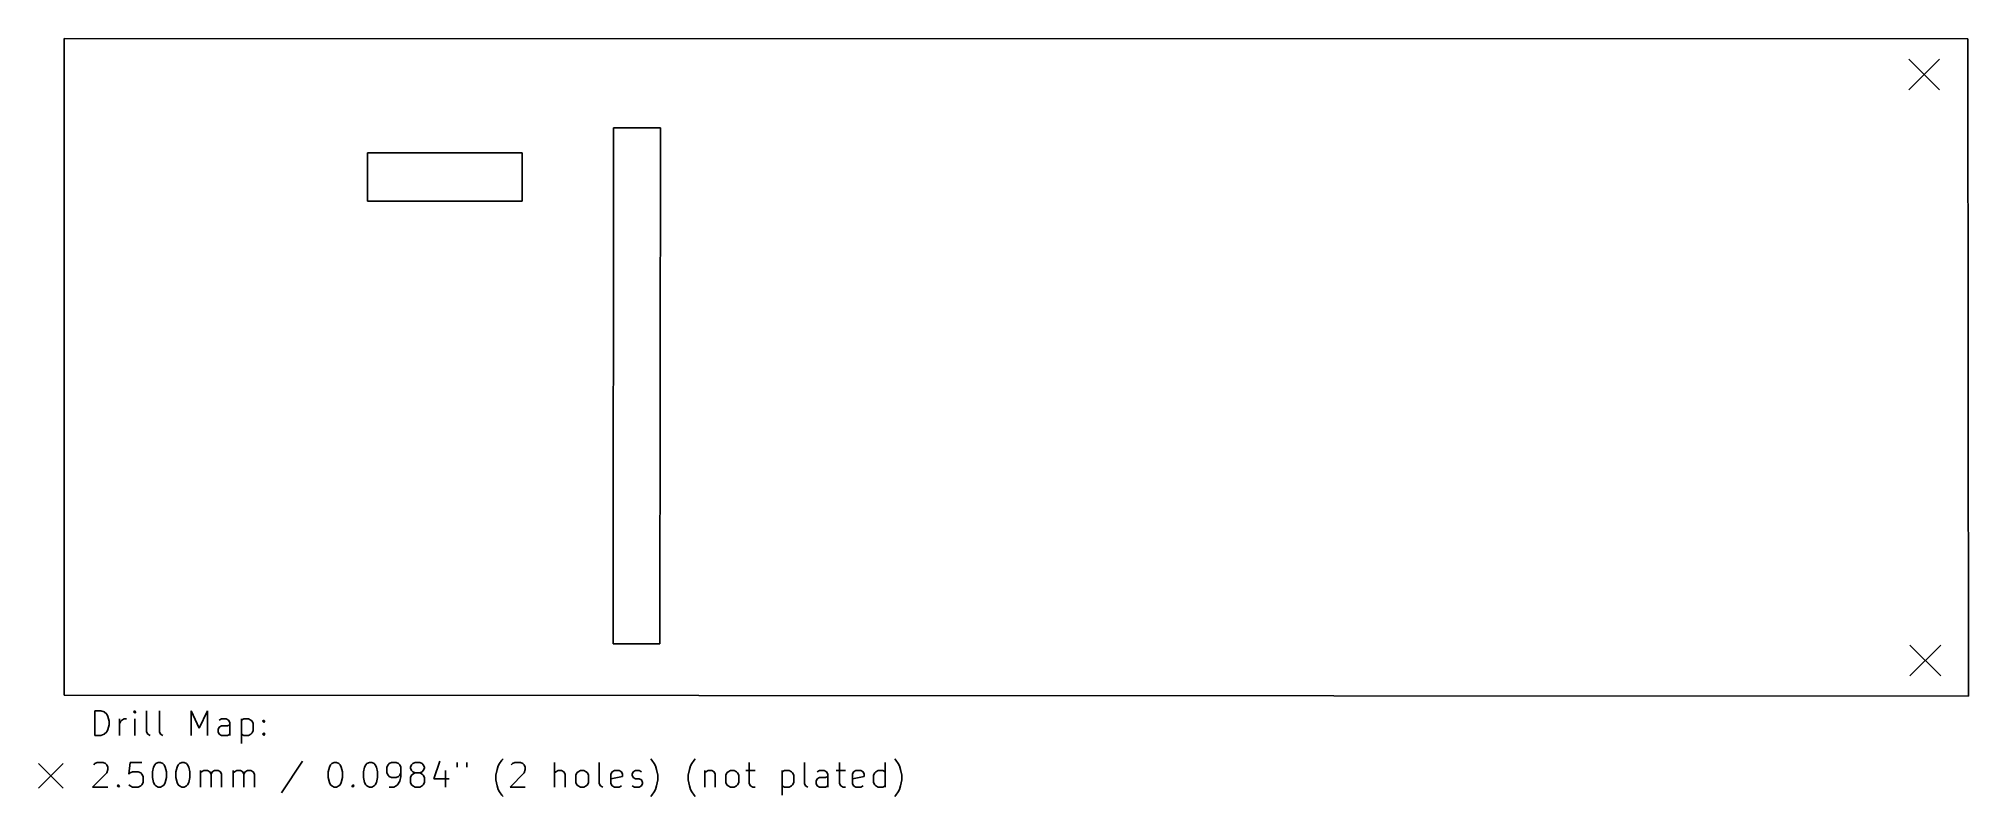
# Model space of a CAD drawing. Extents: x 123 to 280, y -130 to -68.
import ezdxf

# ---------------------------------------------------------------- set-up
doc = ezdxf.new("R2010")
doc.units = 0
doc.layers.add('BLACK', color=7, linetype='CONTINUOUS')

msp = doc.modelspace()

# ---------------------------------------------------------------- linework, layer by layer
at = {"layer": 'BLACK', "linetype": 'CONTINUOUS'}
for p, q in [((124.841, -68.326), (279.45, -68.35)), ((124.841, -68.326), (124.841, -121.666)), ((279.5, -121.75), (279.45, -68.35)), ((274.65, -70), (277.15, -72.5)), ((277.15, -70), (274.65, -72.5)), ((169.418, -117.5), (169.469, -75.59)), ((169.469, -75.59), (173.279, -75.59)), ((173.279, -75.59), (173.228, -117.5)), ((149.479, -77.597), (149.606, -77.597)), ((149.479, -81.534), (149.479, -77.597)), ((149.606, -77.597), (162.052, -77.597)), ((162.052, -77.597), (162.052, -81.534)), ((162.052, -81.534), (149.479, -81.534)), ((173.228, -117.5), (169.418, -117.5)), ((274.75, -117.6), (277.25, -120.1)), ((277.25, -117.6), (274.75, -120.1)), ((124.841, -121.666), (279.5, -121.75)), ((127.342, -124.93), (127.342, -122.93)), ((127.342, -122.93), (127.818, -122.93)), ((127.818, -122.93), (128.104, -123.025)), ((128.104, -123.025), (128.295, -123.215)), ((128.295, -123.215), (128.39, -123.406)), ((128.39, -123.406), (128.485, -123.787)), ((128.485, -123.787), (128.485, -124.073)), ((129.342, -124.93), (129.342, -123.596)), ((129.342, -123.977), (129.437, -123.787)), ((129.437, -123.787), (129.533, -123.692)), ((129.533, -123.692), (129.723, -123.596)), ((129.723, -123.596), (129.914, -123.596)), ((130.58, -122.93), (130.485, -123.025)), ((130.485, -123.025), (130.58, -123.12)), ((130.676, -123.025), (130.58, -122.93)), ((130.58, -122.93), (130.58, -123.12)), ((130.58, -123.12), (130.676, -123.025)), ((130.58, -124.93), (130.58, -123.596)), ((131.533, -124.644), (131.533, -122.93)), ((132.58, -124.644), (132.58, -122.93)), ((135.152, -124.93), (135.152, -122.93)), ((135.152, -122.93), (135.818, -124.358)), ((135.818, -124.358), (136.485, -122.93)), ((136.485, -122.93), (136.485, -124.93)), ((137.628, -123.596), (137.437, -123.692)), ((138.009, -123.596), (137.628, -123.596)), ((138.199, -123.692), (138.009, -123.596)), ((138.295, -123.882), (138.199, -123.692)), ((139.247, -123.596), (139.247, -125.596)), ((139.247, -123.692), (139.437, -123.596)), ((139.437, -123.596), (139.818, -123.596)), ((139.818, -123.596), (140.009, -123.692)), ((140.009, -123.692), (140.104, -123.787)), ((140.104, -123.787), (140.199, -123.977)), ((140.961, -123.787), (141.056, -123.692)), ((141.056, -123.882), (140.961, -123.787)), ((141.056, -123.692), (141.152, -123.787)), ((141.056, -123.692), (141.056, -123.882)), ((141.152, -123.787), (141.056, -123.882)), ((127.818, -124.93), (127.342, -124.93)), ((128.104, -124.835), (127.818, -124.93)), ((128.295, -124.644), (128.104, -124.835)), ((128.39, -124.454), (128.295, -124.644)), ((128.485, -124.073), (128.39, -124.454)), ((131.628, -124.835), (131.533, -124.644)), ((131.818, -124.93), (131.628, -124.835)), ((132.676, -124.835), (132.58, -124.644)), ((132.866, -124.93), (132.676, -124.835)), ((137.342, -124.454), (137.437, -124.263)), ((137.342, -124.644), (137.342, -124.454)), ((137.437, -124.835), (137.342, -124.644)), ((137.437, -124.263), (137.628, -124.168)), ((137.628, -124.93), (137.437, -124.835)), ((137.628, -124.168), (138.104, -124.168)), ((138.104, -124.93), (137.628, -124.93)), ((138.104, -124.168), (138.295, -124.073)), ((138.295, -124.835), (138.104, -124.93)), ((138.295, -124.93), (138.295, -123.882)), ((139.437, -124.93), (139.247, -124.835)), ((139.818, -124.93), (139.437, -124.93)), ((140.009, -124.835), (139.818, -124.93)), ((140.104, -124.739), (140.009, -124.835)), ((140.199, -124.549), (140.104, -124.739)), ((140.199, -123.977), (140.199, -124.549)), ((140.961, -124.835), (141.056, -124.739)), ((141.056, -124.93), (140.961, -124.835)), ((141.056, -124.739), (141.152, -124.835)), ((141.056, -124.739), (141.056, -124.93)), ((141.152, -124.835), (141.056, -124.93)), ((160.199, -127.225), (160.39, -126.939)), ((160.39, -126.939), (160.485, -126.844)), ((172.58, -126.939), (172.485, -126.844)), ((172.771, -127.225), (172.58, -126.939)), ((175.818, -127.225), (176.009, -126.939)), ((176.009, -126.939), (176.104, -126.844)), ((192.39, -126.939), (192.295, -126.844)), ((192.58, -127.225), (192.39, -126.939)), ((122.766, -127.225), (124.766, -129.225)), ((124.766, -127.225), (122.766, -129.225)), ((128.295, -127.987), (127.152, -129.13)), ((127.247, -127.32), (127.342, -127.225)), ((127.342, -127.225), (127.533, -127.13)), ((127.533, -127.13), (128.009, -127.13)), ((128.009, -127.13), (128.199, -127.225)), ((128.199, -127.225), (128.295, -127.32)), ((128.295, -127.32), (128.39, -127.511)), ((128.39, -127.701), (128.295, -127.987)), ((128.39, -127.511), (128.39, -127.701)), ((130.199, -127.13), (130.104, -128.082)), ((130.104, -128.082), (130.199, -127.987)), ((131.152, -127.13), (130.199, -127.13)), ((130.199, -127.987), (130.39, -127.892)), ((130.39, -127.892), (130.866, -127.892)), ((130.866, -127.892), (131.056, -127.987)), ((131.056, -127.987), (131.152, -128.082)), ((131.152, -128.082), (131.247, -128.273)), ((131.247, -128.273), (131.247, -128.749)), ((132.009, -127.892), (132.104, -127.511)), ((132.009, -128.368), (132.009, -127.892)), ((132.104, -128.749), (132.009, -128.368)), ((132.104, -127.511), (132.199, -127.32)), ((132.199, -127.32), (132.295, -127.225)), ((132.295, -127.225), (132.485, -127.13)), ((132.485, -127.13), (132.676, -127.13)), ((132.676, -127.13), (132.866, -127.225)), ((132.866, -127.225), (132.961, -127.32)), ((132.961, -127.32), (133.056, -127.511)), ((133.056, -127.511), (133.152, -127.892)), ((133.152, -128.368), (133.056, -128.749)), ((133.152, -127.892), (133.152, -128.368)), ((133.914, -127.892), (134.009, -127.511)), ((133.914, -128.368), (133.914, -127.892)), ((134.009, -128.749), (133.914, -128.368)), ((134.009, -127.511), (134.104, -127.32)), ((134.104, -127.32), (134.199, -127.225)), ((134.199, -127.225), (134.39, -127.13)), ((134.39, -127.13), (134.58, -127.13)), ((134.58, -127.13), (134.771, -127.225)), ((134.771, -127.225), (134.866, -127.32)), ((134.866, -127.32), (134.961, -127.511)), ((134.961, -127.511), (135.056, -127.892)), ((135.056, -128.368), (134.961, -128.749)), ((135.056, -127.892), (135.056, -128.368)), ((135.914, -129.13), (135.914, -127.796)), ((135.914, -127.987), (136.009, -127.892)), ((136.009, -127.892), (136.199, -127.796)), ((136.199, -127.796), (136.485, -127.796)), ((136.485, -127.796), (136.676, -127.892)), ((136.676, -127.892), (136.771, -128.082)), ((136.771, -128.082), (136.866, -127.892)), ((136.771, -128.082), (136.771, -129.13)), ((136.866, -127.892), (137.056, -127.796)), ((137.056, -127.796), (137.342, -127.796)), ((137.342, -127.796), (137.533, -127.892)), ((137.533, -127.892), (137.628, -128.082)), ((137.628, -128.082), (137.628, -129.13)), ((138.58, -129.13), (138.58, -127.796)), ((138.58, -127.987), (138.676, -127.892)), ((138.676, -127.892), (138.866, -127.796)), ((138.866, -127.796), (139.152, -127.796)), ((139.152, -127.796), (139.342, -127.892)), ((139.342, -127.892), (139.437, -128.082)), ((139.437, -128.082), (139.533, -127.892)), ((139.437, -128.082), (139.437, -129.13)), ((139.533, -127.892), (139.723, -127.796)), ((139.723, -127.796), (140.009, -127.796)), ((140.009, -127.796), (140.199, -127.892)), ((140.199, -127.892), (140.295, -128.082)), ((140.295, -128.082), (140.295, -129.13)), ((144.199, -127.035), (142.485, -129.606)), ((146.295, -127.892), (146.39, -127.511)), ((146.295, -128.368), (146.295, -127.892)), ((146.39, -128.749), (146.295, -128.368)), ((146.39, -127.511), (146.485, -127.32)), ((146.485, -127.32), (146.58, -127.225)), ((146.58, -127.225), (146.771, -127.13)), ((146.771, -127.13), (146.961, -127.13)), ((146.961, -127.13), (147.152, -127.225)), ((147.152, -127.225), (147.247, -127.32)), ((147.247, -127.32), (147.342, -127.511)), ((147.342, -127.511), (147.437, -127.892)), ((147.437, -128.368), (147.342, -128.749)), ((147.437, -127.892), (147.437, -128.368)), ((149.152, -127.892), (149.247, -127.511)), ((149.152, -128.368), (149.152, -127.892)), ((149.247, -128.749), (149.152, -128.368)), ((149.247, -127.511), (149.342, -127.32)), ((149.342, -127.32), (149.437, -127.225)), ((149.437, -127.225), (149.628, -127.13)), ((149.628, -127.13), (149.818, -127.13)), ((149.818, -127.13), (150.009, -127.225)), ((150.009, -127.225), (150.104, -127.32)), ((150.104, -127.32), (150.199, -127.511)), ((150.199, -127.511), (150.295, -127.892)), ((150.295, -128.368), (150.199, -128.749)), ((150.295, -127.892), (150.295, -128.368)), ((151.152, -127.32), (151.056, -127.511)), ((151.056, -127.511), (151.056, -127.987)), ((151.056, -127.987), (151.152, -128.177)), ((151.247, -127.225), (151.152, -127.32)), ((151.152, -128.177), (151.247, -128.273)), ((151.437, -127.13), (151.247, -127.225)), ((151.247, -128.273), (151.437, -128.368)), ((151.818, -127.13), (151.437, -127.13)), ((151.437, -128.368), (151.818, -128.368)), ((152.009, -127.225), (151.818, -127.13)), ((151.818, -128.368), (152.009, -128.273)), ((152.104, -127.32), (152.009, -127.225)), ((152.009, -128.273), (152.104, -128.177)), ((152.199, -127.511), (152.104, -127.32)), ((152.104, -128.177), (152.199, -127.987)), ((152.104, -128.654), (152.199, -128.273)), ((152.199, -128.273), (152.199, -127.511)), ((152.961, -127.511), (153.056, -127.32)), ((152.961, -127.606), (152.961, -127.511)), ((153.056, -127.796), (152.961, -127.606)), ((153.056, -128.177), (152.961, -128.368)), ((152.961, -128.368), (152.961, -128.749)), ((153.056, -127.32), (153.152, -127.225)), ((153.152, -127.892), (153.056, -127.796)), ((153.152, -128.082), (153.056, -128.177)), ((153.152, -127.225), (153.342, -127.13)), ((153.342, -127.987), (153.152, -127.892)), ((153.342, -127.987), (153.152, -128.082)), ((153.342, -127.13), (153.723, -127.13)), ((153.723, -127.987), (153.342, -127.987)), ((153.723, -127.13), (153.914, -127.225)), ((153.914, -127.892), (153.723, -127.987)), ((153.914, -128.082), (153.723, -127.987)), ((153.914, -127.225), (154.009, -127.32)), ((154.009, -127.796), (153.914, -127.892)), ((154.009, -128.177), (153.914, -128.082)), ((154.009, -127.32), (154.104, -127.511)), ((154.104, -127.606), (154.009, -127.796)), ((154.104, -128.368), (154.009, -128.177)), ((154.104, -127.511), (154.104, -127.606)), ((154.104, -128.749), (154.104, -128.368)), ((155.342, -127.035), (154.866, -128.463)), ((154.866, -128.463), (156.104, -128.463)), ((155.818, -127.796), (155.818, -129.13)), ((156.771, -127.13), (156.771, -127.511)), ((157.533, -127.13), (157.533, -127.511)), ((159.914, -128.177), (160.009, -127.701)), ((159.914, -128.558), (159.914, -128.177)), ((160.009, -127.701), (160.104, -127.415)), ((160.104, -127.415), (160.199, -127.225)), ((162.199, -127.987), (161.056, -129.13)), ((161.152, -127.32), (161.247, -127.225)), ((161.247, -127.225), (161.437, -127.13)), ((161.437, -127.13), (161.914, -127.13)), ((161.914, -127.13), (162.104, -127.225)), ((162.104, -127.225), (162.199, -127.32)), ((162.199, -127.32), (162.295, -127.511)), ((162.295, -127.701), (162.199, -127.987)), ((162.295, -127.511), (162.295, -127.701)), ((164.676, -129.13), (164.676, -127.13)), ((164.771, -127.892), (164.676, -127.987)), ((164.961, -127.796), (164.771, -127.892)), ((165.247, -127.796), (164.961, -127.796)), ((165.437, -127.892), (165.247, -127.796)), ((165.533, -128.082), (165.437, -127.892)), ((165.533, -129.13), (165.533, -128.082)), ((166.39, -128.177), (166.485, -127.987)), ((166.39, -128.749), (166.39, -128.177)), ((166.485, -127.987), (166.58, -127.892)), ((166.58, -127.892), (166.771, -127.796)), ((166.771, -127.796), (167.056, -127.796)), ((167.056, -127.796), (167.247, -127.892)), ((167.247, -127.892), (167.342, -127.987)), ((167.342, -127.987), (167.437, -128.177)), ((167.437, -128.177), (167.437, -128.749)), ((168.295, -128.844), (168.295, -127.13)), ((169.247, -128.082), (169.342, -127.892)), ((169.247, -128.844), (169.247, -128.082)), ((170.199, -128.273), (169.247, -128.463)), ((169.342, -127.892), (169.533, -127.796)), ((169.533, -127.796), (169.914, -127.796)), ((169.914, -127.796), (170.104, -127.892)), ((170.104, -127.892), (170.199, -128.082)), ((170.199, -128.082), (170.199, -128.273)), ((170.961, -128.082), (171.056, -127.892)), ((170.961, -128.177), (170.961, -128.082)), ((171.056, -128.368), (170.961, -128.177)), ((171.056, -127.892), (171.247, -127.796)), ((171.247, -128.463), (171.056, -128.368)), ((171.247, -127.796), (171.533, -127.796)), ((171.533, -128.463), (171.247, -128.463)), ((171.533, -127.796), (171.723, -127.892)), ((171.723, -128.558), (171.533, -128.463)), ((172.866, -127.415), (172.771, -127.225)), ((172.961, -127.701), (172.866, -127.415)), ((173.056, -128.177), (172.961, -127.701)), ((173.056, -128.558), (173.056, -128.177)), ((175.533, -128.177), (175.628, -127.701)), ((175.533, -128.558), (175.533, -128.177)), ((175.628, -127.701), (175.723, -127.415)), ((175.723, -127.415), (175.818, -127.225)), ((176.866, -127.796), (176.866, -129.13)), ((176.866, -127.987), (176.961, -127.892)), ((176.961, -127.892), (177.152, -127.796)), ((177.152, -127.796), (177.437, -127.796)), ((177.437, -127.796), (177.628, -127.892)), ((177.628, -127.892), (177.723, -128.082)), ((177.723, -128.082), (177.723, -129.13)), ((178.58, -128.177), (178.676, -127.987)), ((178.58, -128.749), (178.58, -128.177)), ((178.676, -127.987), (178.771, -127.892)), ((178.771, -127.892), (178.961, -127.796)), ((178.961, -127.796), (179.247, -127.796)), ((179.247, -127.796), (179.437, -127.892)), ((179.437, -127.892), (179.533, -127.987)), ((179.533, -127.987), (179.628, -128.177)), ((179.628, -128.177), (179.628, -128.749)), ((180.199, -127.796), (180.961, -127.796)), ((180.485, -127.13), (180.485, -128.844)), ((183.152, -127.796), (183.152, -129.796)), ((183.152, -127.892), (183.342, -127.796)), ((183.342, -127.796), (183.723, -127.796)), ((183.723, -127.796), (183.914, -127.892)), ((183.914, -127.892), (184.009, -127.987)), ((184.009, -127.987), (184.104, -128.177)), ((184.104, -128.177), (184.104, -128.749)), ((184.961, -128.844), (184.961, -127.13)), ((185.914, -128.654), (186.009, -128.463)), ((186.199, -127.796), (186.009, -127.892)), ((186.009, -128.463), (186.199, -128.368)), ((186.58, -127.796), (186.199, -127.796)), ((186.199, -128.368), (186.676, -128.368)), ((186.771, -127.892), (186.58, -127.796)), ((186.676, -128.368), (186.866, -128.273)), ((186.866, -128.082), (186.771, -127.892)), ((186.866, -129.13), (186.866, -128.082)), ((187.533, -127.796), (188.295, -127.796)), ((187.818, -127.13), (187.818, -128.844)), ((188.866, -128.082), (188.961, -127.892)), ((188.866, -128.844), (188.866, -128.082)), ((189.818, -128.273), (188.866, -128.463)), ((188.961, -127.892), (189.152, -127.796)), ((189.152, -127.796), (189.533, -127.796)), ((189.533, -127.796), (189.723, -127.892)), ((189.723, -127.892), (189.818, -128.082)), ((189.818, -128.082), (189.818, -128.273)), ((190.58, -128.177), (190.676, -127.987)), ((190.58, -128.749), (190.58, -128.177)), ((190.676, -127.987), (190.771, -127.892)), ((190.771, -127.892), (190.961, -127.796)), ((190.961, -127.796), (191.342, -127.796)), ((191.342, -127.796), (191.533, -127.892)), ((191.533, -129.13), (191.533, -127.13)), ((192.676, -127.415), (192.58, -127.225)), ((192.771, -127.701), (192.676, -127.415)), ((192.866, -128.177), (192.771, -127.701)), ((192.866, -128.558), (192.866, -128.177)), ((127.152, -129.13), (128.39, -129.13)), ((129.152, -129.035), (129.247, -128.939)), ((129.247, -129.13), (129.152, -129.035)), ((129.247, -128.939), (129.342, -129.035)), ((129.247, -128.939), (129.247, -129.13)), ((129.342, -129.035), (129.247, -129.13)), ((130.199, -129.035), (130.104, -128.939)), ((130.39, -129.13), (130.199, -129.035)), ((130.866, -129.13), (130.39, -129.13)), ((131.056, -129.035), (130.866, -129.13)), ((131.152, -128.939), (131.056, -129.035)), ((131.247, -128.749), (131.152, -128.939)), ((132.199, -128.939), (132.104, -128.749)), ((132.295, -129.035), (132.199, -128.939)), ((132.485, -129.13), (132.295, -129.035)), ((132.676, -129.13), (132.485, -129.13)), ((132.866, -129.035), (132.676, -129.13)), ((132.961, -128.939), (132.866, -129.035)), ((133.056, -128.749), (132.961, -128.939)), ((134.104, -128.939), (134.009, -128.749)), ((134.199, -129.035), (134.104, -128.939)), ((134.39, -129.13), (134.199, -129.035)), ((134.58, -129.13), (134.39, -129.13)), ((134.771, -129.035), (134.58, -129.13)), ((134.866, -128.939), (134.771, -129.035)), ((134.961, -128.749), (134.866, -128.939)), ((146.485, -128.939), (146.39, -128.749)), ((146.58, -129.035), (146.485, -128.939)), ((146.771, -129.13), (146.58, -129.035)), ((146.961, -129.13), (146.771, -129.13)), ((147.152, -129.035), (146.961, -129.13)), ((147.247, -128.939), (147.152, -129.035)), ((147.342, -128.749), (147.247, -128.939)), ((148.199, -129.035), (148.295, -128.939)), ((148.295, -129.13), (148.199, -129.035)), ((148.295, -128.939), (148.39, -129.035)), ((148.295, -128.939), (148.295, -129.13)), ((148.39, -129.035), (148.295, -129.13)), ((149.342, -128.939), (149.247, -128.749)), ((149.437, -129.035), (149.342, -128.939)), ((149.628, -129.13), (149.437, -129.035)), ((149.818, -129.13), (149.628, -129.13)), ((150.009, -129.035), (149.818, -129.13)), ((150.104, -128.939), (150.009, -129.035)), ((150.199, -128.749), (150.104, -128.939)), ((151.247, -129.13), (151.628, -129.13)), ((151.628, -129.13), (151.818, -129.035)), ((151.818, -129.035), (151.914, -128.939)), ((151.914, -128.939), (152.104, -128.654)), ((152.961, -128.749), (153.056, -128.939)), ((153.056, -128.939), (153.152, -129.035)), ((153.152, -129.035), (153.342, -129.13)), ((153.342, -129.13), (153.723, -129.13)), ((153.723, -129.13), (153.914, -129.035)), ((153.914, -129.035), (154.009, -128.939)), ((154.009, -128.939), (154.104, -128.749)), ((160.009, -129.035), (159.914, -128.558)), ((160.104, -129.32), (160.009, -129.035)), ((160.199, -129.511), (160.104, -129.32)), ((160.39, -129.796), (160.199, -129.511)), ((160.485, -129.892), (160.39, -129.796)), ((161.056, -129.13), (162.295, -129.13)), ((166.485, -128.939), (166.39, -128.749)), ((166.58, -129.035), (166.485, -128.939)), ((166.771, -129.13), (166.58, -129.035)), ((167.056, -129.13), (166.771, -129.13)), ((167.247, -129.035), (167.056, -129.13)), ((167.342, -128.939), (167.247, -129.035)), ((167.437, -128.749), (167.342, -128.939)), ((168.39, -129.035), (168.295, -128.844)), ((168.58, -129.13), (168.39, -129.035)), ((169.342, -129.035), (169.247, -128.844)), ((169.533, -129.13), (169.342, -129.035)), ((169.914, -129.13), (169.533, -129.13)), ((170.104, -129.035), (169.914, -129.13)), ((170.961, -129.035), (171.152, -129.13)), ((171.152, -129.13), (171.533, -129.13)), ((171.533, -129.13), (171.723, -129.035)), ((171.818, -128.749), (171.723, -128.558)), ((171.723, -129.035), (171.818, -128.844)), ((171.818, -128.844), (171.818, -128.749)), ((172.485, -129.892), (172.58, -129.796)), ((172.58, -129.796), (172.771, -129.511)), ((172.771, -129.511), (172.866, -129.32)), ((172.866, -129.32), (172.961, -129.035)), ((172.961, -129.035), (173.056, -128.558)), ((175.628, -129.035), (175.533, -128.558)), ((175.723, -129.32), (175.628, -129.035)), ((175.818, -129.511), (175.723, -129.32)), ((176.009, -129.796), (175.818, -129.511)), ((176.104, -129.892), (176.009, -129.796)), ((178.676, -128.939), (178.58, -128.749)), ((178.771, -129.035), (178.676, -128.939)), ((178.961, -129.13), (178.771, -129.035)), ((179.247, -129.13), (178.961, -129.13)), ((179.437, -129.035), (179.247, -129.13)), ((179.533, -128.939), (179.437, -129.035)), ((179.628, -128.749), (179.533, -128.939)), ((180.485, -128.844), (180.58, -129.035)), ((180.58, -129.035), (180.771, -129.13)), ((180.771, -129.13), (180.961, -129.13)), ((183.342, -129.13), (183.152, -129.035)), ((183.723, -129.13), (183.342, -129.13)), ((183.914, -129.035), (183.723, -129.13)), ((184.009, -128.939), (183.914, -129.035)), ((184.104, -128.749), (184.009, -128.939)), ((185.056, -129.035), (184.961, -128.844)), ((185.247, -129.13), (185.056, -129.035)), ((185.914, -128.844), (185.914, -128.654)), ((186.009, -129.035), (185.914, -128.844)), ((186.199, -129.13), (186.009, -129.035)), ((186.676, -129.13), (186.199, -129.13)), ((186.866, -129.035), (186.676, -129.13)), ((187.818, -128.844), (187.914, -129.035)), ((187.914, -129.035), (188.104, -129.13)), ((188.104, -129.13), (188.295, -129.13)), ((188.961, -129.035), (188.866, -128.844)), ((189.152, -129.13), (188.961, -129.035)), ((189.533, -129.13), (189.152, -129.13)), ((189.723, -129.035), (189.533, -129.13)), ((190.676, -128.939), (190.58, -128.749)), ((190.771, -129.035), (190.676, -128.939)), ((190.961, -129.13), (190.771, -129.035)), ((191.342, -129.13), (190.961, -129.13)), ((191.533, -129.035), (191.342, -129.13)), ((192.295, -129.892), (192.39, -129.796)), ((192.39, -129.796), (192.58, -129.511)), ((192.58, -129.511), (192.676, -129.32)), ((192.676, -129.32), (192.771, -129.035)), ((192.771, -129.035), (192.866, -128.558))]:
    msp.add_line(p, q, dxfattribs=at)

doc.saveas('drawing.dxf')
